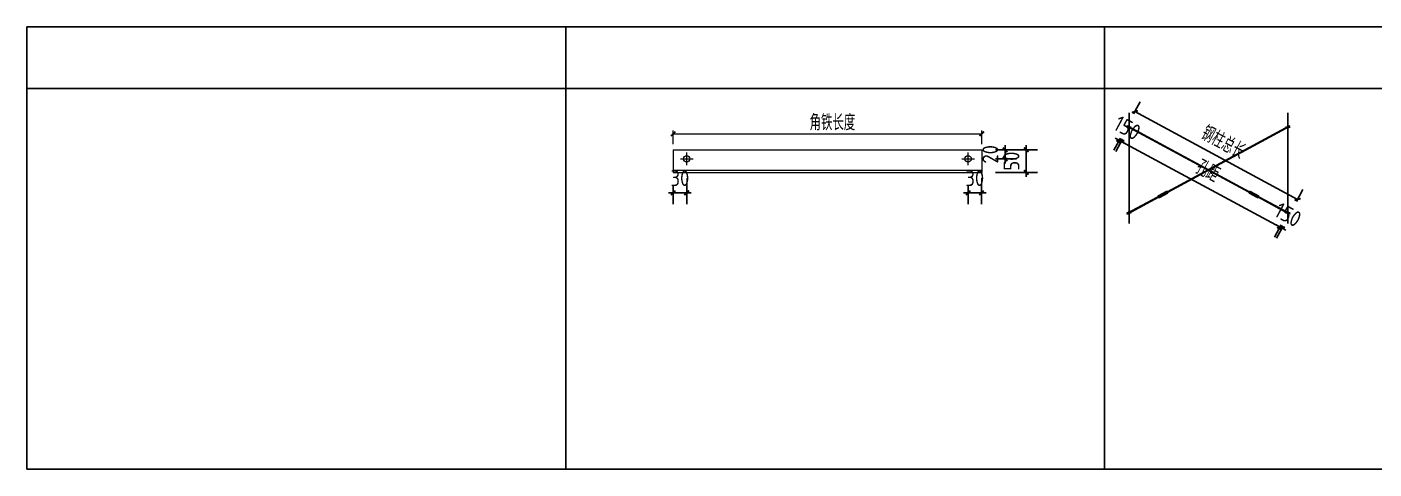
# Model space of a CAD drawing. Extents: x 533809 to 747315, y -17138 to 180511.
# Drawn here: x 687912 to 717614, y 163462 to 173220 of the extents above; entities that cross this region are included whole.
import ezdxf

# ---------------------------------------------------------------- set-up
doc = ezdxf.new("R2010")
doc.units = 0
doc.header["$LTSCALE"] = 1000
doc.header["$MEASUREMENT"] = 0
doc.layers.add('DOTE', color=1, linetype='Continuous')
doc.styles.get("Standard").update_dxf_attribs({"font": 'gbenor.shx', "bigfont": 'gbcbig.shx'})
doc.dimstyles.get("Standard").update_dxf_attribs({"dimscale": 100, "dimtxt": 3.5, "dimasz": 1, "dimexe": 2.5, "dimexo": 3, "dimgap": 1.5, "dimtad": 1, "dimdec": 0, "dimzin": 0, "dimdsep": 46, "dimtxsty": 'Standard', "dimblk": 'ARCHTICK', "dimcen": 0.09, "dimadec": 0, "dimazin": 0, "dimtfac": 1, "dimtdec": 0, "dimtix": 1, "dimtmove": 2, "dimatfit": 3, "dimfxl": 1, "dimtolj": 1, "dimtzin": 0, "dimarcsym": 0})

# ---------------------------------------------------------------- blocks, each defined once
blk = doc.blocks.new('_ArchTick')
at = {"color": 0, "linetype": 'ByBlock', "const_width": 0.4}
blk.add_lwpolyline([(-0.5, -0.5), (0.5, 0.5)], dxfattribs=at)
blk = doc.blocks.new('*D2924')
at = {"color": 0, "lineweight": -2}
for p, q in [((709264, 170508), (709728, 170508)), ((709478, 170508), (709478, 170608)), ((709478, 170508), (709478, 170308)), ((709264, 170308), (709728, 170308)), ((709478, 170308), (709478, 170208))]:
    blk.add_line(p, q, dxfattribs=at)
at = {"layer": 'Defpoints', "color": 0}
for p in [(708964, 170508), (708964, 170308), (709478, 170308)]:
    blk.add_point(p, dxfattribs=at)
at = {"color": 0, "lineweight": -2, "xscale": 100, "yscale": 100, "zscale": 100}
for p, rotation in [((709478, 170508), 270), ((709478, 170308), 90)]:
    blk.add_blockref('_ArchTick', p, dxfattribs=dict(at, rotation=rotation))
at = {"color": 0, "lineweight": 15, "insert": (709153, 170408), "char_height": 350, "attachment_point": 5, "rotation": 90}
blk.add_mtext('\\A1;20', dxfattribs=at)
blk = doc.blocks.new('*D2925')
at = {"color": 0, "lineweight": -2}
for p, q in [((702159, 169708), (702159, 169307)), ((702459, 169708), (702459, 169307)), ((702159, 169557), (702059, 169557)), ((702159, 169557), (702459, 169557)), ((702459, 169557), (702559, 169557))]:
    blk.add_line(p, q, dxfattribs=at)
at = {"layer": 'Defpoints', "color": 0}
for p in [(702159, 170008), (702459, 170008), (702459, 169557)]:
    blk.add_point(p, dxfattribs=at)
at = {"color": 0, "lineweight": -2, "xscale": 100, "yscale": 100, "zscale": 100}
blk.add_blockref('_ArchTick', (702159, 169557), dxfattribs=at)
at = {"color": 0, "lineweight": -2, "xscale": 100, "yscale": 100, "zscale": 100, "rotation": 180}
blk.add_blockref('_ArchTick', (702459, 169557), dxfattribs=at)
at = {"color": 0, "lineweight": 15, "insert": (702309, 169882), "char_height": 350, "attachment_point": 5}
blk.add_mtext('\\A1;30', dxfattribs=at)
blk = doc.blocks.new('*D2907')
at = {"color": 0, "lineweight": -2}
for p, q in [((708663, 169708), (708663, 169307)), ((708958, 169708), (708958, 169307)), ((708663, 169557), (708563, 169557)), ((708958, 169557), (708663, 169557)), ((708958, 169557), (709058, 169557))]:
    blk.add_line(p, q, dxfattribs=at)
at = {"layer": 'Defpoints', "color": 0}
for p in [(708663, 170008), (708958, 170008), (708663, 169557)]:
    blk.add_point(p, dxfattribs=at)
at = {"color": 0, "lineweight": -2, "xscale": 100, "yscale": 100, "zscale": 100}
blk.add_blockref('_ArchTick', (708663, 169557), dxfattribs=at)
at = {"color": 0, "lineweight": -2, "xscale": 100, "yscale": 100, "zscale": 100, "rotation": 180}
blk.add_blockref('_ArchTick', (708958, 169557), dxfattribs=at)
at = {"color": 0, "lineweight": 15, "insert": (708810, 169882), "char_height": 350, "attachment_point": 5}
blk.add_mtext('\\A1;30', dxfattribs=at)
blk = doc.blocks.new('*D2908')
at = {"color": 0, "lineweight": -2}
for p, q in [((709264, 170508), (710195, 170508)), ((709945, 170508), (709945, 170608)), ((709945, 170508), (709945, 170008)), ((709264, 170008), (710195, 170008)), ((709945, 170008), (709945, 169908))]:
    blk.add_line(p, q, dxfattribs=at)
at = {"layer": 'Defpoints', "color": 0}
for p in [(708964, 170508), (708964, 170008), (709945, 170008)]:
    blk.add_point(p, dxfattribs=at)
at = {"color": 0, "lineweight": -2, "xscale": 100, "yscale": 100, "zscale": 100}
for p, rotation in [((709945, 170508), 270), ((709945, 170008), 90)]:
    blk.add_blockref('_ArchTick', p, dxfattribs=dict(at, rotation=rotation))
at = {"color": 0, "lineweight": 15, "insert": (709620, 170258), "char_height": 350, "attachment_point": 5, "rotation": 90}
blk.add_mtext('\\A1;50', dxfattribs=at)
blk = doc.blocks.new('*D2926')
at = {"color": 0, "lineweight": -2}
for p, q in [((712312, 171301), (712457, 171570)), ((712339, 171350), (715927, 169412)), ((715900, 169364), (716045, 169632))]:
    blk.add_line(p, q, dxfattribs=at)
at = {"layer": 'Defpoints', "color": 0}
for p in [(712170, 171037), (715927, 169412), (715758, 169100)]:
    blk.add_point(p, dxfattribs=at)
at = {"color": 0, "lineweight": -2, "xscale": 100, "yscale": 100, "zscale": 100}
for p, rotation in [((712339, 171350), 151.630953706667), ((715927, 169412), 331.630953706667)]:
    blk.add_blockref('_ArchTick', p, dxfattribs=dict(at, rotation=rotation))
at = {"color": 0, "insert": (714292, 170676), "char_height": 350, "attachment_point": 5, "rotation": 331.631}
blk.add_mtext('\\A1;钢柱总长', dxfattribs=at)
blk = doc.blocks.new('*D2927')
at = {"color": 0, "lineweight": -2}
for p, q in [((712068, 170744), (711922, 170472)), ((712040, 170692), (715540, 168802)), ((715568, 168854), (715422, 168582))]:
    blk.add_line(p, q, dxfattribs=at)
at = {"layer": 'Defpoints', "color": 0}
for p in [(712211, 171008), (715711, 169118), (715540, 168802)]:
    blk.add_point(p, dxfattribs=at)
at = {"color": 0, "lineweight": -2, "xscale": 100, "yscale": 100, "zscale": 100}
for p, rotation in [((712040, 170692), 151.6309537067207), ((715540, 168802), 331.6309537067207)]:
    blk.add_blockref('_ArchTick', p, dxfattribs=dict(at, rotation=rotation))
at = {"color": 0, "insert": (713950, 170043), "char_height": 350, "attachment_point": 5, "rotation": 331.631}
blk.add_mtext('\\A1;孔距', dxfattribs=at)
blk = doc.blocks.new('*D2928')
at = {"color": 0, "lineweight": -2}
for p, q in [((712024, 170768), (711878, 170497)), ((711997, 170717), (711909, 170764)), ((712068, 170744), (711922, 170473)), ((712041, 170693), (711997, 170717)), ((712041, 170693), (712129, 170645))]:
    blk.add_line(p, q, dxfattribs=at)
at = {"layer": 'Defpoints', "color": 0}
for p in [(712167, 171032), (712211, 171008), (711997, 170717)]:
    blk.add_point(p, dxfattribs=at)
at = {"color": 0, "lineweight": -2, "xscale": 100, "yscale": 100, "zscale": 100}
for p, rotation in [((711997, 170717), 331.6309537067895), ((712041, 170693), 151.6309537067895)]:
    blk.add_blockref('_ArchTick', p, dxfattribs=dict(at, rotation=rotation))
at = {"color": 0, "insert": (712173, 170991), "char_height": 350, "attachment_point": 5, "rotation": 331.631}
blk.add_mtext('\\A1;150', dxfattribs=at)
blk = doc.blocks.new('*D2929')
at = {"color": 0, "lineweight": -2}
for p, q in [((715565, 168849), (715422, 168582)), ((715540, 168802), (715452, 168850)), ((715609, 168825), (715466, 168559)), ((715540, 168802), (715584, 168779)), ((715584, 168779), (715672, 168731))]:
    blk.add_line(p, q, dxfattribs=at)
at = {"layer": 'Defpoints', "color": 0}
for p in [(715708, 169113), (715752, 169089), (715584, 168779)]:
    blk.add_point(p, dxfattribs=at)
at = {"color": 0, "lineweight": -2, "xscale": 100, "yscale": 100, "zscale": 100}
for p, rotation in [((715540, 168802), 331.6309537066674), ((715584, 168779), 151.6309537066674)]:
    blk.add_blockref('_ArchTick', p, dxfattribs=dict(at, rotation=rotation))
at = {"color": 0, "insert": (715717, 169076), "char_height": 350, "attachment_point": 5, "rotation": 331.631}
blk.add_mtext('\\A1;150', dxfattribs=at)

msp = doc.modelspace()

# ---------------------------------------------------------------- hatches: boundary and pattern name
h = msp.add_hatch()
h.set_pattern_fill('ACAD_ISO04W100', color=256, scale=2.5, style=0)
h.set_pattern_definition([(0, (324909.2992, 127001.0924), (0, 1.875), [9, -1.125, 0.1875, -1.125])])
h.paths.add_polyline_path([(715710.8, 169125.2), (715691.8, 169135.5), (715688.8, 169130), (715710.8, 169118.1)])
h.paths.add_polyline_path([(715688.8, 169130), (715685.9, 169124.5), (715697.7, 169118.1), (715710.8, 169118.1)])
h.paths.add_polyline_path([(715710.8, 169118.1), (715697.7, 169118.1), (715707.9, 169112.6)])
h.paths.add_polyline_path([(715728.4, 169108.6, -0.0796236), (715724.6, 169103.6), (715751.8, 169088.9), (715754.8, 169094.4)])
h.paths.add_polyline_path([(715730.5, 169114.6, -0.0796236), (715728.4, 169108.6), (715754.8, 169094.4), (715757.8, 169099.9)])
h.paths.add_polyline_path([(715710.8, 169118.1), (715707.9, 169112.6), (715710.8, 169111)])
h.paths.add_polyline_path([(715754.8, 171031.9), (715751.8, 171037.4), (715724.6, 171022.6, -0.0796236), (715728.4, 171017.6)])
h.paths.add_polyline_path([(715757.8, 171026.4), (715754.8, 171031.9), (715728.4, 171017.6, -0.0796236), (715730.5, 171011.6)])
h.paths.add_polyline_path([(715710.8, 171008.1), (715697.7, 171008.1), (715685.9, 171001.7), (715688.8, 170996.2)])
h.paths.add_polyline_path([(715710.8, 171008.1), (715688.8, 170996.2), (715691.8, 170990.7), (715710.8, 171001)])
h.paths.add_polyline_path([(715707.9, 171013.6), (715697.7, 171008.1), (715710.8, 171008.1)])
h.paths.add_polyline_path([(715710.8, 171015.2), (715707.9, 171013.6), (715710.8, 171008.1)])
h.paths.add_polyline_path([(712169.8, 171037.4), (712166.8, 171031.9), (712193.2, 171017.6, -0.0796236), (712197.1, 171022.6)])
h.paths.add_polyline_path([(712166.8, 171031.9), (712163.9, 171026.4), (712191.1, 171011.6, -0.0796236), (712193.2, 171017.6)])
h.paths.add_polyline_path([(712224, 171008.1), (712210.8, 171008.1), (712232.8, 170996.2), (712235.8, 171001.7)])
h.paths.add_polyline_path([(712210.8, 171008.1), (712210.8, 171001), (712229.9, 170990.7), (712232.8, 170996.2)])
h.paths.add_polyline_path([(712213.8, 171013.6), (712210.8, 171008.1), (712224, 171008.1)])
h.paths.add_polyline_path([(712213.8, 171013.6), (712210.8, 171015.2), (712210.8, 171008.1)])
h.paths.add_polyline_path([(712232.8, 169130), (712229.9, 169135.5), (712210.8, 169125.2), (712210.8, 169118.1)])
h.paths.add_polyline_path([(712235.8, 169124.5), (712232.8, 169130), (712210.8, 169118.1), (712224, 169118.1)])
h.paths.add_polyline_path([(712224, 169118.1), (712210.8, 169118.1), (712213.8, 169112.6)])
h.paths.add_polyline_path([(712210.8, 169118.1), (712210.8, 169111), (712213.8, 169112.6)])
h.paths.add_polyline_path([(712191.1, 169114.6), (712163.9, 169099.9), (712166.8, 169094.4), (712193.2, 169108.6, -0.0796236)])
h.paths.add_polyline_path([(712193.2, 169108.6), (712166.8, 169094.4), (712169.8, 169088.9), (712197.1, 169103.6, -0.0796236)])
h = msp.add_hatch()
h.set_pattern_fill('ANSI31', color=256, scale=2.5, style=0)
h.set_pattern_definition([(45, (324909.299, 127001.0924), (-2.806330038, 2.806330038), [])])
h.paths.add_polyline_path([(713038.9, 169583.7, -0.3027756), (713056.8, 169582.1), (713061.5, 169584.6, 0.3292444), (713036.5, 169588.1), (712913.9, 169521.9), (712924.4, 169521.9)])
h.paths.add_polyline_path([(712924.4, 169521.9), (712913.9, 169521.9), (712860.5, 169493.1, 0.3292431), (712849.8, 169470.3), (712854.5, 169472.8, -0.3027756), (712862.9, 169488.7)])
h.paths.add_polyline_path([(713003.3, 169521.9), (712992.8, 169521.9), (712878.3, 169460.1, -0.3027756), (712860.4, 169461.8), (712855.7, 169459.3, 0.3292444), (712880.7, 169455.7)])
h.paths.add_polyline_path([(712854.5, 169472.8), (712849.8, 169470.3, 0.0747719), (712851.9, 169464.3), (712856.3, 169466.7, -0.0990195)])
h.paths.add_polyline_path([(712856.3, 169466.7), (712851.9, 169464.3, 0.0747719), (712855.7, 169459.3), (712860.4, 169461.8, -0.0990195)])
h.paths.add_polyline_path([(712936.6, 169510), (712933.6, 169515.5), (712854.5, 169472.8, 0.0990195), (712856.3, 169466.7)])
h.paths.add_polyline_path([(712939.6, 169504.5), (712936.6, 169510), (712856.3, 169466.7, 0.0990195), (712860.4, 169461.8)], flags=17)
h.paths.add_polyline_path([(712851.9, 169464.3, -0.0747719), (712849.8, 169470.3), (712801.7, 169444.3), (712804.6, 169438.8)])
h.paths.add_polyline_path([(712855.7, 169459.3, -0.0747719), (712851.9, 169464.3), (712804.6, 169438.8), (712807.6, 169433.3)])
h.paths.add_polyline_path([(713060.9, 169577.2, 0.0990195), (713056.8, 169582.1), (712977.6, 169539.3), (712980.6, 169533.8)], flags=17)
h.paths.add_polyline_path([(713062.8, 169571.1, 0.0990195), (713060.9, 169577.2), (712980.6, 169533.8), (712983.6, 169528.3)])
h.paths.add_polyline_path([(713112.6, 169605.1), (713109.6, 169610.6), (713061.5, 169584.6, -0.0747719), (713065.3, 169579.5)])
h.paths.add_polyline_path([(713115.6, 169599.6), (713112.6, 169605.1), (713065.3, 169579.5, -0.0747719), (713067.4, 169573.6)])
h.paths.add_polyline_path([(713061.5, 169584.6), (713056.8, 169582.1, -0.0990195), (713060.9, 169577.2), (713065.3, 169579.5, 0.0747719)])
h.paths.add_polyline_path([(713065.3, 169579.5), (713060.9, 169577.2, -0.0990195), (713062.8, 169571.1), (713067.4, 169573.6, 0.0747719)])
h = msp.add_hatch()
h.set_pattern_fill('ANSI31', color=256, scale=2.5, style=0)
h.set_pattern_definition([(135, (1103012.347, 127001.0924), (2.806330038, 2.806330038), [])])
h.paths.add_polyline_path([(714882.8, 169583.7, 0.3027756), (714864.8, 169582.1), (714860.1, 169584.6, -0.3292444), (714885.1, 169588.1), (715007.8, 169521.9), (714997.2, 169521.9)])
h.paths.add_polyline_path([(714997.2, 169521.9), (715007.8, 169521.9), (715061.1, 169493.1, -0.3292431), (715071.9, 169470.3), (715067.2, 169472.8, 0.3027756), (715058.7, 169488.7)])
h.paths.add_polyline_path([(714918.3, 169521.9), (714928.8, 169521.9), (715043.3, 169460.1, 0.3027756), (715061.3, 169461.8), (715065.9, 169459.3, -0.3292444), (715040.9, 169455.7)])
h.paths.add_polyline_path([(715067.2, 169472.8), (715071.9, 169470.3, -0.0747719), (715069.7, 169464.3), (715065.3, 169466.7, 0.0990195)])
h.paths.add_polyline_path([(715065.3, 169466.7), (715069.7, 169464.3, -0.0747719), (715065.9, 169459.3), (715061.3, 169461.8, 0.0990195)])
h.paths.add_polyline_path([(714985, 169510), (714988, 169515.5), (715067.2, 169472.8, -0.0990195), (715065.3, 169466.7)])
h.paths.add_polyline_path([(714982.1, 169504.5), (714985, 169510), (715065.3, 169466.7, -0.0990195), (715061.3, 169461.8)], flags=17)
h.paths.add_polyline_path([(715069.7, 169464.3, 0.0747719), (715071.9, 169470.3), (715120, 169444.3), (715117, 169438.8)])
h.paths.add_polyline_path([(715065.9, 169459.3, 0.0747719), (715069.7, 169464.3), (715117, 169438.8), (715114, 169433.3)])
h.paths.add_polyline_path([(714860.7, 169577.2, -0.0990195), (714864.8, 169582.1), (714944, 169539.3), (714941, 169533.8)], flags=17)
h.paths.add_polyline_path([(714858.9, 169571.1, -0.0990195), (714860.7, 169577.2), (714941, 169533.8), (714938.1, 169528.3)])
h.paths.add_polyline_path([(714809, 169605.1), (714812, 169610.6), (714860.1, 169584.6, 0.0747719), (714856.3, 169579.5)])
h.paths.add_polyline_path([(714806.1, 169599.6), (714809, 169605.1), (714856.3, 169579.5, 0.0747719), (714854.2, 169573.6)])
h.paths.add_polyline_path([(714860.1, 169584.6), (714864.8, 169582.1, 0.0990195), (714860.7, 169577.2), (714856.3, 169579.5, -0.0747719)])
h.paths.add_polyline_path([(714856.3, 169579.5), (714860.7, 169577.2, 0.0990195), (714858.9, 169571.1), (714854.2, 169573.6, -0.0747719)])

# ---------------------------------------------------------------- linework, layer by layer
for p, q in [((699792.1, 171862.3), (699792.1, 173219.7)), ((711672.1, 171862.3), (711672.1, 173219.7)), ((712163.9, 171026.4), (712169.8, 171037.4)), ((712163.9, 171026.4), (714938.1, 169528.3)), ((712169.8, 171037.4), (714944, 169539.3)), ((712210.8, 171033.1), (712205.8, 171033.1)), ((712205.8, 171033.1), (712205.8, 170983.1)), ((712205.8, 170983.1), (712210.8, 170983.1)), ((712207.9, 171002.6), (712213.8, 171013.6)), ((712210.8, 171008.1), (712210.8, 171033.1)), ((712210.8, 170983.1), (712210.8, 171008.1)), ((712229.9, 170990.7), (712235.8, 171001.7)), ((712977.6, 169539.3), (715751.8, 171037.4)), ((712983.6, 169528.3), (715757.8, 171026.4)), ((715685.9, 171001.7), (715691.8, 170990.7)), ((715707.9, 171013.6), (715713.8, 171002.6)), ((715710.8, 171008.1), (715710.8, 171033.1)), ((715710.8, 171033.1), (715715.8, 171033.1)), ((715710.8, 170983.1), (715710.8, 171008.1)), ((715715.8, 170983.1), (715710.8, 170983.1)), ((715715.8, 171033.1), (715715.8, 170983.1)), ((715751.8, 171037.4), (715757.8, 171026.4)), ((713109.6, 169610.6), (713115.6, 169599.6)), ((714812, 169610.6), (714806.1, 169599.6)), ((712163.9, 169099.9), (712933.6, 169515.5)), ((712169.8, 169088.9), (712939.6, 169504.5)), ((712801.7, 169444.3), (712807.6, 169433.3)), ((712860.5, 169493.1), (713036.5, 169588.1)), ((712862.9, 169488.7), (713038.9, 169583.7)), ((712878.3, 169460.1), (713054.3, 169555.1)), ((712880.7, 169455.7), (713056.7, 169550.7)), ((712933.6, 169515.5), (712939.6, 169504.5)), ((712977.6, 169539.3), (712983.6, 169528.3)), ((715040.9, 169455.7), (714864.9, 169550.7)), ((715043.3, 169460.1), (714867.3, 169555.1)), ((715058.7, 169488.7), (714882.8, 169583.7)), ((715061.1, 169493.1), (714885.1, 169588.1)), ((714944, 169539.3), (714938.1, 169528.3)), ((714988, 169515.5), (714982.1, 169504.5)), ((714982.1, 169504.5), (715751.8, 169088.9)), ((714988, 169515.5), (715757.8, 169099.9)), ((715120, 169444.3), (715114, 169433.3)), ((712163.9, 169099.9), (712169.8, 169088.9)), ((712210.8, 169143.1), (712205.8, 169143.1)), ((712205.8, 169143.1), (712205.8, 169093.1)), ((712205.8, 169093.1), (712210.8, 169093.1)), ((712207.9, 169123.6), (712213.8, 169112.6)), ((712210.8, 169118.1), (712210.8, 169143.1)), ((712210.8, 169093.1), (712210.8, 169118.1)), ((712229.9, 169135.5), (712235.8, 169124.5)), ((715685.9, 169124.5), (715691.8, 169135.5)), ((715707.9, 169112.6), (715713.8, 169123.6)), ((715710.8, 169118.1), (715710.8, 169143.1)), ((715710.8, 169143.1), (715715.8, 169143.1)), ((715710.8, 169093.1), (715710.8, 169118.1)), ((715715.8, 169093.1), (715710.8, 169093.1)), ((715715.8, 169143.1), (715715.8, 169093.1)), ((715751.8, 169088.9), (715757.8, 169099.9))]:
    msp.add_line(p, q)
at = {"lineweight": 15}
for p, q in [((702159, 170633.3), (702159, 170934.6)), ((702159, 170859.6), (708963.6, 170859.6)), ((708963.6, 170633.3), (708963.6, 170934.6)), ((702159, 170508.3), (708963.6, 170508.3)), ((702159, 170508.3), (702159, 170008.3)), ((708963.6, 170508.3), (708963.6, 170008.3)), ((702319, 170308.3), (702599, 170308.3)), ((702459, 170168.3), (702459, 170448.3)), ((708522.6, 170308.3), (708802.6, 170308.3)), ((708662.6, 170168.3), (708662.6, 170448.3)), ((702159, 170058.3), (708963.6, 170058.3)), ((702159, 170008.3), (708963.6, 170008.3)), ((702459, 169883.3), (702459, 169482.2)), ((708958.1, 169883.3), (708958.1, 169482.2))]:
    msp.add_line(p, q, dxfattribs=at)
at = {"color": 6}
for p, q in [((712160.8, 171008.1), (712260.8, 171008.1)), ((715660.8, 171008.1), (715760.8, 171008.1)), ((712160.8, 169118.1), (712260.8, 169118.1)), ((715660.8, 169118.1), (715760.8, 169118.1))]:
    msp.add_line(p, q, dxfattribs=at)
for points in [[(687912.1, 171862.3), (699792.1, 171862.3), (699792.1, 173219.7), (687912.1, 173219.7)], [(687912.1, 171862.3), (699792.1, 171862.3), (699792.1, 163462.3), (687912.1, 163462.3)], [(699792.1, 171862.3), (711672.1, 171862.3), (711672.1, 163462.3), (699792.1, 163462.3)], [(711672.1, 171862.3), (723552.1, 171862.3), (723552.1, 163462.3), (711672.1, 163462.3)]]:
    msp.add_lwpolyline(points, close=True)
for points in [[(711672.1, 173219.7), (699792.1, 173219.7), (699792.1, 171862.3), (711669.1, 171862.3)], [(723552.1, 173219.7), (711672.1, 173219.7), (711672.1, 171862.3), (723549.1, 171862.3)]]:
    msp.add_lwpolyline(points)
at = {"lineweight": 15}
for centre in [(702459, 170308.3), (708662.6, 170308.3)]:
    msp.add_circle(centre, 70, dxfattribs=at)
for centre, radius, start, end in [((712210.8, 171008.1), 20, 90, 270), ((715710.8, 171008.1), 20, 270, 90), ((712870.6, 169474.4), 21.3, 118.36905, 298.36958), ((712870.6, 169474.4), 16.3, 118.36905, 298.36965), ((713046.6, 169569.4), 21.3, 298.36867, 118.36945), ((713046.6, 169569.4), 16.2, 298.36905, 118.36905), ((714875, 169569.4), 21.3, 61.63055, 241.63133), ((714875, 169569.4), 16.2, 61.63095, 241.63095), ((715051, 169474.4), 21.3, 241.63042, 61.63095), ((715051, 169474.4), 16.3, 241.63035, 61.63095), ((712210.8, 169118.1), 20, 90, 270), ((715710.8, 169118.1), 20, 270, 90)]:
    msp.add_arc(centre, radius, start, end)
at = {"layer": 'DOTE'}
for p, q in [((712210.8, 168883.1), (712210.8, 171323.8)), ((715710.8, 168883.1), (715710.8, 171323.8))]:
    msp.add_line(p, q, dxfattribs=at)

# ---------------------------------------------------------------- block references
at = {"lineweight": 15, "xscale": 100, "yscale": 100, "zscale": 100, "rotation": 180}
for p in [(702159, 170859.6), (702459, 169557.2)]:
    msp.add_blockref('_ArchTick', p, dxfattribs=at)
at = {"lineweight": 15, "xscale": 100, "yscale": 100, "zscale": 100}
for p in [(708963.6, 170859.6), (708958.1, 169557.2)]:
    msp.add_blockref('_ArchTick', p, dxfattribs=at)

# ---------------------------------------------------------------- texts
at = {"lineweight": 15, "insert": (705670.7, 171109.6), "char_height": 350, "attachment_point": 5}
msp.add_mtext('\\A1;角铁长度', dxfattribs=at)

# ---------------------------------------------------------------- dimensions: what is measured, and where the dimension line sits
for p1, p2, distance, text, picture, middle in [((712210.8, 171008.1), (712166.8, 171031.9), 358.1, '150', '*D2928', (712173.1, 170990.8)), ((712169.8, 171037.4), (715757.8, 169099.9), 355.2, '钢柱总长', '*D2926', (714291.6, 170675.6)), ((712210.8, 171008.1), (715710.8, 169118.1), -358.9, '孔距', '*D2927', (713950.2, 170043.5)), ((715707.9, 169112.6), (715751.8, 169088.9), -352.6, '150', '*D2929', (715716.7, 169076.4))]:
    dim = msp.add_aligned_dim(p1=p1, p2=p2, distance=distance, text=text, dimstyle='Standard')
    dim.commit()
    dim.dimension.update_dxf_attribs({"geometry": picture, "text_midpoint": middle})
at = {"lineweight": 15}
for base, p2, picture, middle in [((709477.5, 170308.3), (708963.6, 170308.3), '*D2924', (709152.5, 170408.3)), ((709944.6, 170008.3), (708963.6, 170008.3), '*D2908', (709619.6, 170258.3))]:
    dim = msp.add_linear_dim(base=base, p1=(708963.6, 170508.3), p2=p2, angle=90, dimstyle='Standard', override={"dimlfac": 0.1}, dxfattribs=at)
    dim.commit()
    dim.dimension.update_dxf_attribs({"geometry": picture, "text_midpoint": middle})
for base, p1, p2, picture, middle in [((702459, 169557.2), (702159, 170008.3), (702459, 170008.3), '*D2925', (702309, 169882.2)), ((708662.6, 169557.2), (708958.1, 170008.3), (708662.6, 170008.3), '*D2907', (708810.3, 169882.2))]:
    dim = msp.add_linear_dim(base=base, p1=p1, p2=p2, dimstyle='Standard', override={"dimlfac": 0.1}, dxfattribs=at)
    dim.commit()
    dim.dimension.update_dxf_attribs({"geometry": picture, "text_midpoint": middle})

doc.saveas('drawing.dxf')
